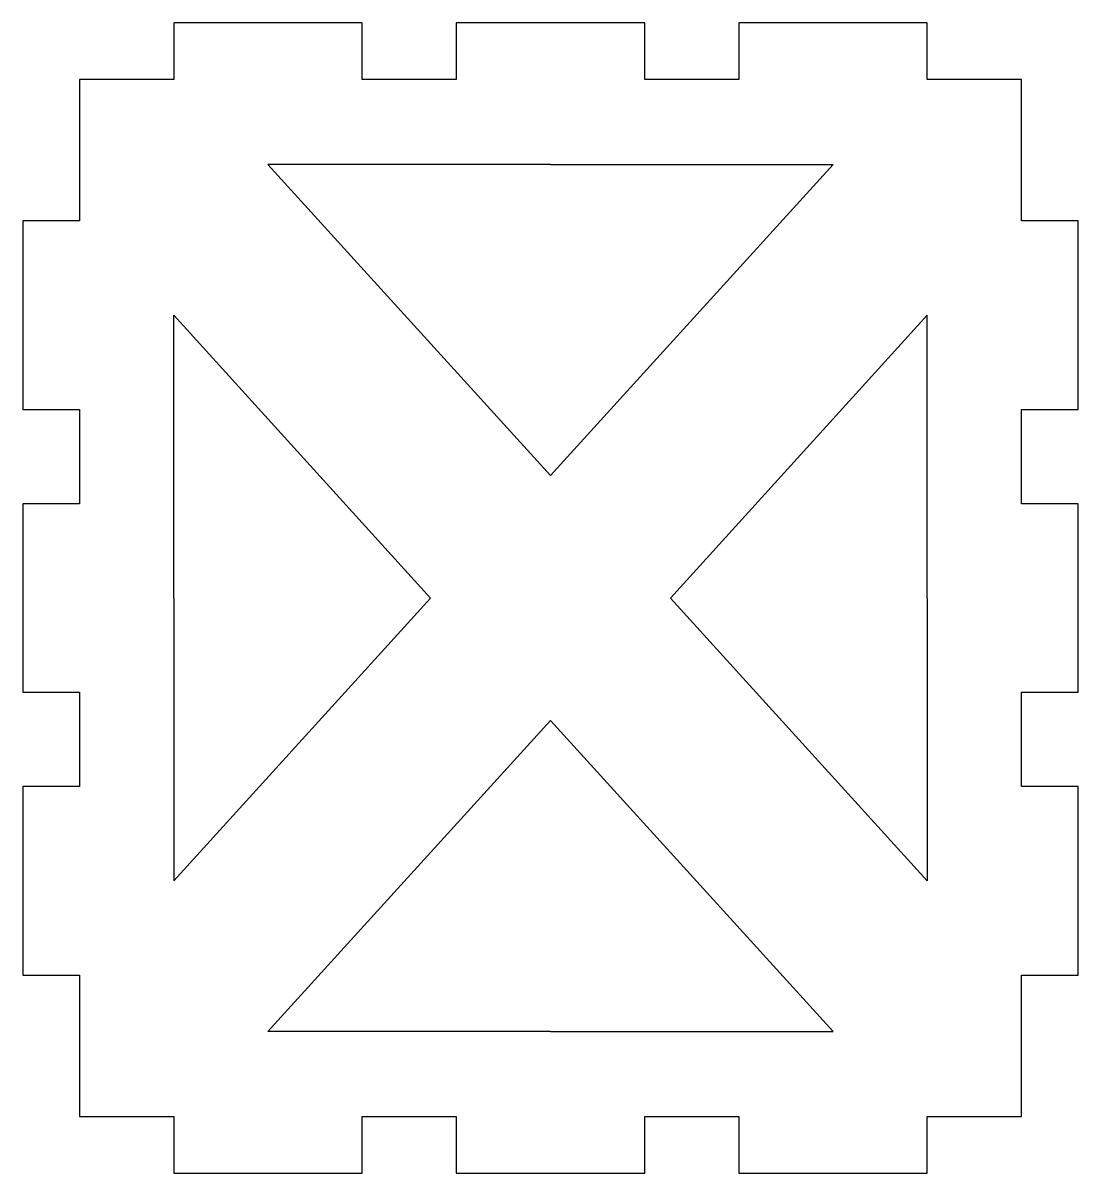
# Model space of a CAD drawing. Header units: millimetres. Extents: x -28 to 28, y -30.5 to 30.5.
import ezdxf

# ---------------------------------------------------------------- set-up
doc = ezdxf.new("R2010")
doc.units = ezdxf.units.MM

msp = doc.modelspace()

# ---------------------------------------------------------------- linework, layer by layer
at = {"color": 7, "linetype": 'Continuous', "lineweight": 25}
for p, q in [((-10, 30.5), (-20, 30.5)), ((-20, 30.5), (-20, 27.5)), ((-10, 27.5), (-10, 30.5)), ((5, 30.5), (-5, 30.5)), ((-5, 30.5), (-5, 27.5)), ((5, 27.5), (5, 30.5)), ((20, 30.5), (10, 30.5)), ((10, 30.5), (10, 27.5)), ((20, 27.5), (20, 30.5)), ((-20, 27.5), (-25, 27.5)), ((-25, 27.5), (-25, 20)), ((-5, 27.5), (-10, 27.5)), ((10, 27.5), (5, 27.5)), ((25, 27.5), (20, 27.5)), ((25, 20), (25, 27.5)), ((-25, 20), (-28, 20)), ((-28, 20), (-28, 10)), ((28, 20), (25, 20)), ((28, 10), (28, 20)), ((-28, 10), (-25, 10)), ((-25, 10), (-25, 5)), ((25, 5), (25, 10)), ((25, 10), (28, 10)), ((-25, 5), (-28, 5)), ((-28, 5), (-28, -5)), ((28, 5), (25, 5)), ((28, -5), (28, 5)), ((-28, -5), (-25, -5)), ((-25, -5), (-25, -10)), ((25, -10), (25, -5)), ((25, -5), (28, -5)), ((-25, -10), (-28, -10)), ((-28, -10), (-28, -20)), ((28, -10), (25, -10)), ((28, -20), (28, -10)), ((-28, -20), (-25, -20)), ((-25, -20), (-25, -27.5)), ((25, -27.5), (25, -20)), ((25, -20), (28, -20)), ((-25, -27.5), (-20, -27.5)), ((-20, -27.5), (-20, -30.5)), ((-10, -30.5), (-10, -27.5)), ((-10, -27.5), (-5, -27.5)), ((-5, -27.5), (-5, -30.5)), ((5, -30.5), (5, -27.5)), ((5, -27.5), (10, -27.5)), ((10, -27.5), (10, -30.5)), ((20, -30.5), (20, -27.5)), ((20, -27.5), (25, -27.5)), ((-20, -30.5), (-10, -30.5)), ((-5, -30.5), (5, -30.5)), ((10, -30.5), (20, -30.5))]:
    msp.add_line(p, q, dxfattribs=at)
for p, q in [((-15, 23), (0, 6.5)), ((0, 23), (-15, 23)), ((15, 23), (0, 6.5)), ((0, 23), (15, 23)), ((-6.364, 0), (-20, 15)), ((-20, 0), (-20, 15)), ((6.364, 0), (20, 15)), ((20, 0), (20, 15)), ((-6.364, 0), (-20, -15)), ((-20, 0), (-20, -15)), ((6.364, 0), (20, -15)), ((20, 0), (20, -15)), ((-15, -23), (0, -6.5)), ((15, -23), (0, -6.5)), ((0, -23), (-15, -23)), ((0, -23), (15, -23))]:
    msp.add_line(p, q)

doc.saveas('drawing.dxf')
